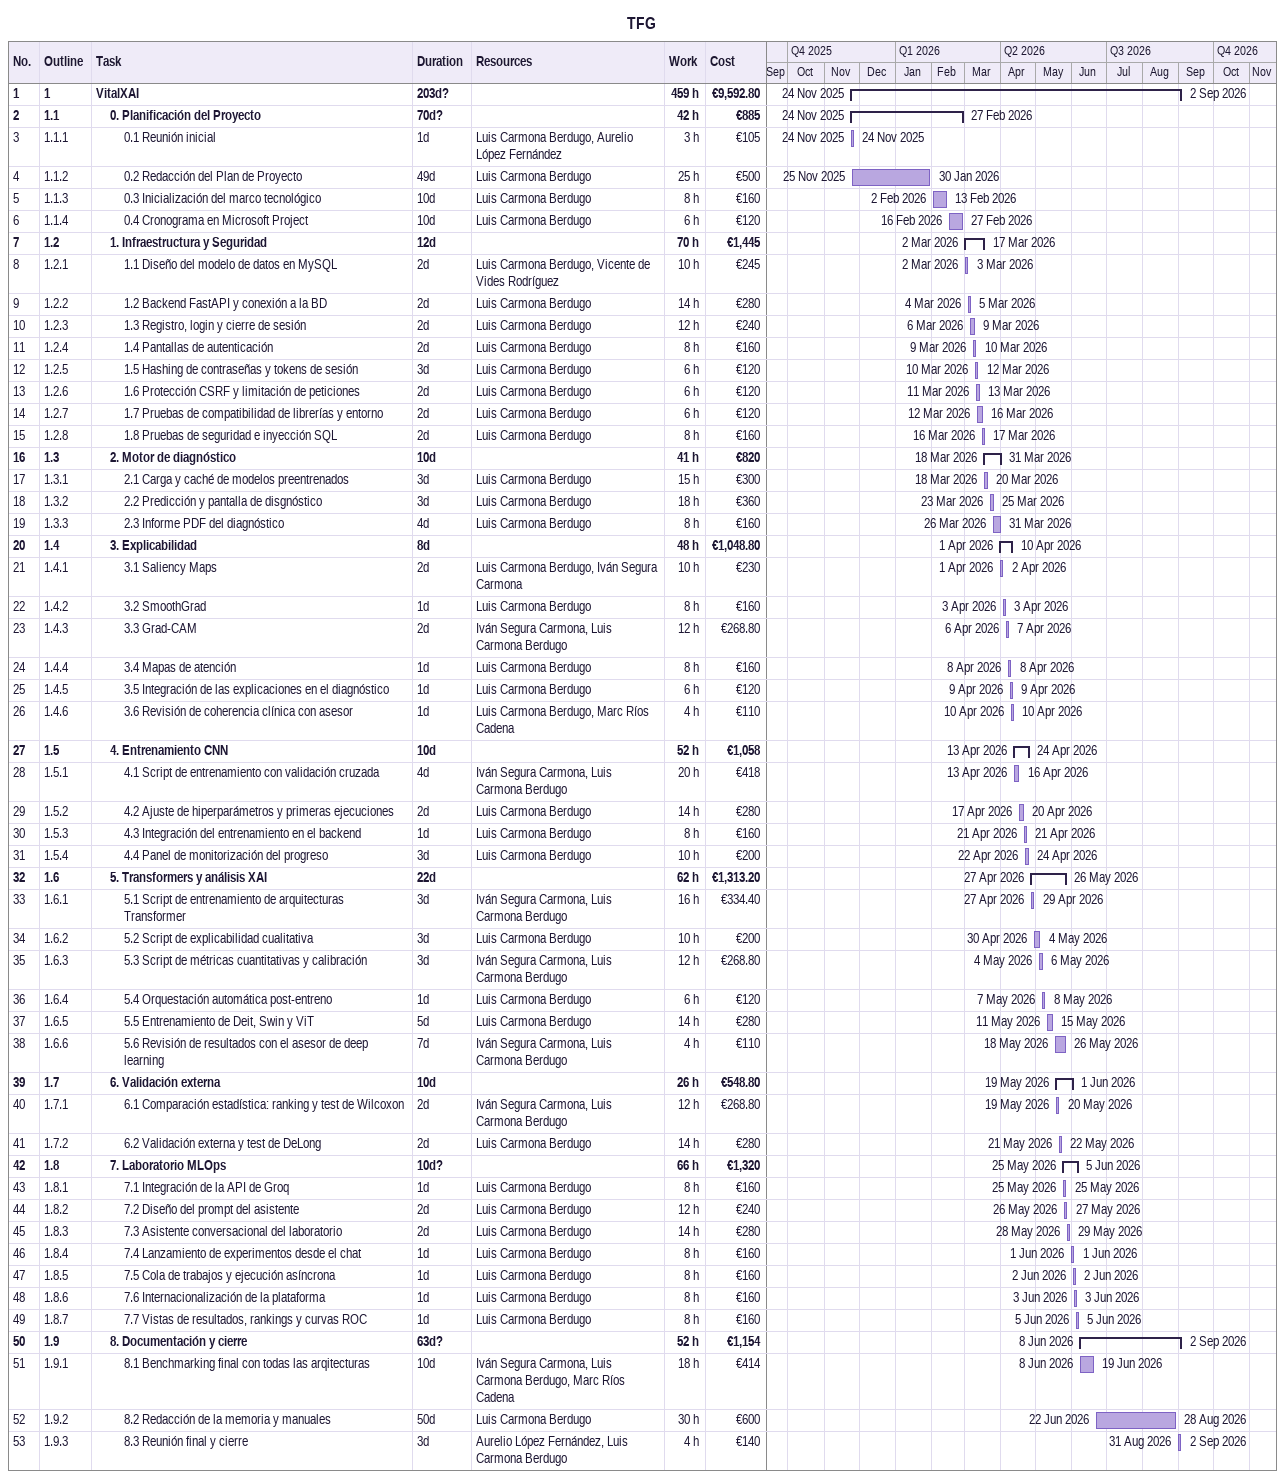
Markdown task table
TFG

| ID | WBS | Task | Duration | Start | Finish | Resources | Work (h) | Cost (€) |
|---|---|---|---|---|---|---|---|---|
| 1 | 1 | **VitalXAI** | 203d? | 2025-11-24 | 2026-09-02 |  | 459 | 9592.80 |
| 2 | 1.1 | **0. Planificación del Proyecto** | 70d? | 2025-11-24 | 2026-02-27 |  | 42 | 885 |
| 3 | 1.1.1 | 0.1 Reunión inicial | 1d | 2025-11-24 | 2025-11-24 | Luis Carmona Berdugo, Aurelio López Fernández | 3 | 105 |
| 4 | 1.1.2 | 0.2 Redacción del Plan de Proyecto | 49d | 2025-11-25 | 2026-01-30 | Luis Carmona Berdugo | 25 | 500 |
| 5 | 1.1.3 | 0.3 Inicialización del marco tecnológico | 10d | 2026-02-02 | 2026-02-13 | Luis Carmona Berdugo | 8 | 160 |
| 6 | 1.1.4 | 0.4 Cronograma en Microsoft Project | 10d | 2026-02-16 | 2026-02-27 | Luis Carmona Berdugo | 6 | 120 |
| 7 | 1.2 | **1. Infraestructura y Seguridad** | 12d | 2026-03-02 | 2026-03-17 |  | 70 | 1445 |
| 8 | 1.2.1 | 1.1 Diseño del modelo de datos en MySQL | 2d | 2026-03-02 | 2026-03-03 | Luis Carmona Berdugo, Vicente de Vides Rodríguez | 10 | 245 |
| 9 | 1.2.2 | 1.2 Backend FastAPI y conexión a la BD | 2d | 2026-03-04 | 2026-03-05 | Luis Carmona Berdugo | 14 | 280 |
| 10 | 1.2.3 | 1.3 Registro, login y cierre de sesión | 2d | 2026-03-06 | 2026-03-09 | Luis Carmona Berdugo | 12 | 240 |
| 11 | 1.2.4 | 1.4 Pantallas de autenticación | 2d | 2026-03-09 | 2026-03-10 | Luis Carmona Berdugo | 8 | 160 |
| 12 | 1.2.5 | 1.5 Hashing de contraseñas y tokens de sesión | 3d | 2026-03-10 | 2026-03-12 | Luis Carmona Berdugo | 6 | 120 |
| 13 | 1.2.6 | 1.6 Protección CSRF y limitación de peticiones | 2d | 2026-03-11 | 2026-03-13 | Luis Carmona Berdugo | 6 | 120 |
| 14 | 1.2.7 | 1.7 Pruebas de compatibilidad de librerías y entorno | 2d | 2026-03-12 | 2026-03-16 | Luis Carmona Berdugo | 6 | 120 |
| 15 | 1.2.8 | 1.8 Pruebas de seguridad e inyección SQL | 2d | 2026-03-16 | 2026-03-17 | Luis Carmona Berdugo | 8 | 160 |
| 16 | 1.3 | **2. Motor de diagnóstico** | 10d | 2026-03-18 | 2026-03-31 |  | 41 | 820 |
| 17 | 1.3.1 | 2.1 Carga y caché de modelos preentrenados | 3d | 2026-03-18 | 2026-03-20 | Luis Carmona Berdugo | 15 | 300 |
| 18 | 1.3.2 | 2.2 Predicción y pantalla de disgnóstico | 3d | 2026-03-23 | 2026-03-25 | Luis Carmona Berdugo | 18 | 360 |
| 19 | 1.3.3 | 2.3 Informe PDF del diagnóstico | 4d | 2026-03-26 | 2026-03-31 | Luis Carmona Berdugo | 8 | 160 |
| 20 | 1.4 | **3. Explicabilidad** | 8d | 2026-04-01 | 2026-04-10 |  | 48 | 1048.80 |
| 21 | 1.4.1 | 3.1 Saliency Maps | 2d | 2026-04-01 | 2026-04-02 | Luis Carmona Berdugo, Iván Segura Carmona | 10 | 230 |
| 22 | 1.4.2 | 3.2 SmoothGrad | 1d | 2026-04-03 | 2026-04-03 | Luis Carmona Berdugo | 8 | 160 |
| 23 | 1.4.3 | 3.3 Grad-CAM | 2d | 2026-04-06 | 2026-04-07 | Iván Segura Carmona, Luis Carmona Berdugo | 12 | 268.80 |
| 24 | 1.4.4 | 3.4 Mapas de atención | 1d | 2026-04-08 | 2026-04-08 | Luis Carmona Berdugo | 8 | 160 |
| 25 | 1.4.5 | 3.5 Integración de las explicaciones en el diagnóstico | 1d | 2026-04-09 | 2026-04-09 | Luis Carmona Berdugo | 6 | 120 |
| 26 | 1.4.6 | 3.6 Revisión de coherencia clínica con asesor | 1d | 2026-04-10 | 2026-04-10 | Luis Carmona Berdugo, Marc Ríos Cadena | 4 | 110 |
| 27 | 1.5 | **4. Entrenamiento CNN** | 10d | 2026-04-13 | 2026-04-24 |  | 52 | 1058 |
| 28 | 1.5.1 | 4.1 Script de entrenamiento con validación cruzada | 4d | 2026-04-13 | 2026-04-16 | Iván Segura Carmona, Luis Carmona Berdugo | 20 | 418 |
| 29 | 1.5.2 | 4.2 Ajuste de hiperparámetros y primeras ejecuciones | 2d | 2026-04-17 | 2026-04-20 | Luis Carmona Berdugo | 14 | 280 |
| 30 | 1.5.3 | 4.3 Integración del entrenamiento en el backend | 1d | 2026-04-21 | 2026-04-21 | Luis Carmona Berdugo | 8 | 160 |
| 31 | 1.5.4 | 4.4 Panel de monitorización del progreso | 3d | 2026-04-22 | 2026-04-24 | Luis Carmona Berdugo | 10 | 200 |
| 32 | 1.6 | **5. Transformers y análisis XAI** | 22d | 2026-04-27 | 2026-05-26 |  | 62 | 1313.20 |
| 33 | 1.6.1 | 5.1 Script de entrenamiento de arquitecturas Transformer | 3d | 2026-04-27 | 2026-04-29 | Iván Segura Carmona, Luis Carmona Berdugo | 16 | 334.40 |
| 34 | 1.6.2 | 5.2 Script de explicabilidad cualitativa | 3d | 2026-04-30 | 2026-05-04 | Luis Carmona Berdugo | 10 | 200 |
| 35 | 1.6.3 | 5.3 Script de métricas cuantitativas y calibración | 3d | 2026-05-04 | 2026-05-06 | Iván Segura Carmona, Luis Carmona Berdugo | 12 | 268.80 |
| 36 | 1.6.4 | 5.4 Orquestación automática post-entreno | 1d | 2026-05-07 | 2026-05-08 | Luis Carmona Berdugo | 6 | 120 |
| 37 | 1.6.5 | 5.5 Entrenamiento de Deit, Swin y ViT | 5d | 2026-05-11 | 2026-05-15 | Luis Carmona Berdugo | 14 | 280 |
| 38 | 1.6.6 | 5.6 Revisión de resultados con el asesor de deep learning | 7d | 2026-05-18 | 2026-05-26 | Iván Segura Carmona, Luis Carmona Berdugo | 4 | 110 |
| 39 | 1.7 | **6. Validación externa** | 10d | 2026-05-19 | 2026-06-01 |  | 26 | 548.80 |
| 40 | 1.7.1 | 6.1 Comparación estadística: ranking y test de Wilcoxon | 2d | 2026-05-19 | 2026-05-20 | Iván Segura Carmona, Luis Carmona Berdugo | 12 | 268.80 |
| 41 | 1.7.2 | 6.2 Validación externa y test de DeLong | 2d | 2026-05-21 | 2026-05-22 | Luis Carmona Berdugo | 14 | 280 |
| 42 | 1.8 | **7. Laboratorio MLOps** | 10d? | 2026-05-25 | 2026-06-05 |  | 66 | 1320 |
| 43 | 1.8.1 | 7.1 Integración de la API de Groq | 1d | 2026-05-25 | 2026-05-25 | Luis Carmona Berdugo | 8 | 160 |
| 44 | 1.8.2 | 7.2 Diseño del prompt del asistente | 2d | 2026-05-26 | 2026-05-27 | Luis Carmona Berdugo | 12 | 240 |
| 45 | 1.8.3 | 7.3 Asistente conversacional del laboratorio | 2d | 2026-05-28 | 2026-05-29 | Luis Carmona Berdugo | 14 | 280 |
| 46 | 1.8.4 | 7.4 Lanzamiento de experimentos desde el chat | 1d | 2026-06-01 | 2026-06-01 | Luis Carmona Berdugo | 8 | 160 |
| 47 | 1.8.5 | 7.5 Cola de trabajos y ejecución asíncrona | 1d | 2026-06-02 | 2026-06-02 | Luis Carmona Berdugo | 8 | 160 |
| 48 | 1.8.6 | 7.6 Internacionalización de la plataforma | 1d | 2026-06-03 | 2026-06-03 | Luis Carmona Berdugo | 8 | 160 |
| 49 | 1.8.7 | 7.7 Vistas de resultados, rankings y curvas ROC | 1d | 2026-06-05 | 2026-06-05 | Luis Carmona Berdugo | 8 | 160 |
| 50 | 1.9 | **8. Documentación y cierre** | 63d? | 2026-06-08 | 2026-09-02 |  | 52 | 1154 |
| 51 | 1.9.1 | 8.1 Benchmarking final con todas las arqitecturas | 10d | 2026-06-08 | 2026-06-19 | Iván Segura Carmona, Luis Carmona Berdugo, Marc Ríos Cadena | 18 | 414 |
| 52 | 1.9.2 | 8.2 Redacción de la memoria y manuales | 50d | 2026-06-22 | 2026-08-28 | Luis Carmona Berdugo | 30 | 600 |
| 53 | 1.9.3 | 8.3 Reunión final y cierre | 3d | 2026-08-31 | 2026-09-02 | Aurelio López Fernández, Luis Carmona Berdugo | 4 | 140 |
